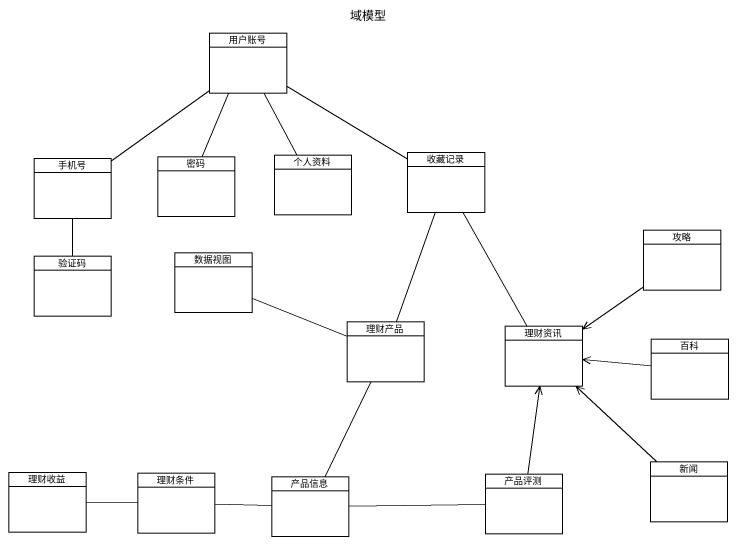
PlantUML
@startuml
title 域模型
hide circle
hide empty members
class 用户账号
class 手机号
class 密码
class 个人资料
class 收藏记录
class 数据视图
class 攻略
class 验证码
class 理财产品
class 理财资讯
class 百科
class 理财收益
class 理财条件
class 产品信息
class 产品评测
class 新闻
用户账号 -- 手机号
用户账号 -- 密码
用户账号 -- 个人资料
收藏记录 -up- 用户账号
攻略 --> 理财资讯
验证码 -up- 手机号
理财产品 -up- 收藏记录
理财产品 -left- 数据视图
理财资讯 -up- 收藏记录
百科 -left-> 理财资讯
理财收益 -right- 理财条件
理财条件 -right- 产品信息
产品信息 -up- 理财产品
产品信息 -right- 产品评测
产品评测 -up-> 理财资讯
新闻 -up-> 理财资讯
@enduml
